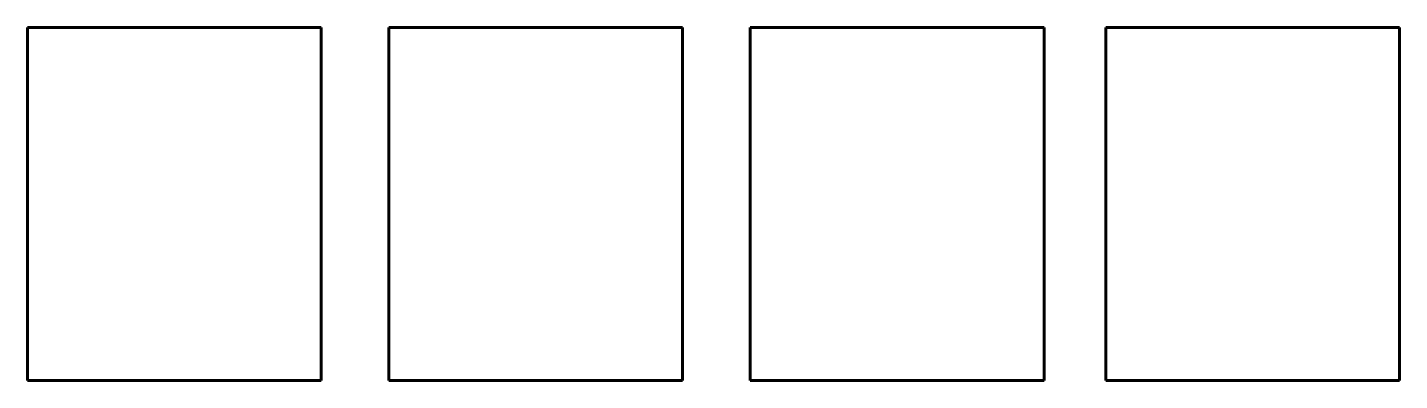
# Model space of a CAD drawing. Header units: millimetres. Extents: x -40 to 427, y -4 to 116.
import ezdxf

# ---------------------------------------------------------------- set-up
doc = ezdxf.new("R2010")
doc.units = ezdxf.units.MM
doc.linetypes.add('K5LT_BASIC', pattern=[0])

# ---------------------------------------------------------------- blocks, each defined once
blk = doc.blocks.new('U0')
at = {"color": 150, "linetype": 'K5LT_BASIC', "lineweight": 60}
for p, q in [((60.05, 115.77), (-39.95, 115.77)), ((-39.95, 115.77), (-39.95, -4.23)), ((60.05, -4.23), (60.05, 115.77)), ((-39.95, -4.23), (60.05, -4.23))]:
    blk.add_line(p, q, dxfattribs=at)
blk = doc.blocks.new('U1')
at = {"color": 150, "linetype": 'K5LT_BASIC', "lineweight": 60}
for p, q in [((183.05, 115.77), (83.05, 115.77)), ((83.05, 115.77), (83.05, -4.23)), ((183.05, -4.23), (183.05, 115.77)), ((83.05, -4.23), (183.05, -4.23))]:
    blk.add_line(p, q, dxfattribs=at)
blk = doc.blocks.new('U2')
at = {"color": 150, "linetype": 'K5LT_BASIC', "lineweight": 60}
for p, q in [((306.05, 115.77), (206.05, 115.77)), ((206.05, 115.77), (206.05, -4.23)), ((306.05, -4.23), (306.05, 115.77)), ((206.05, -4.23), (306.05, -4.23))]:
    blk.add_line(p, q, dxfattribs=at)
blk = doc.blocks.new('U3')
at = {"color": 150, "linetype": 'K5LT_BASIC', "lineweight": 60}
for p, q in [((427.05, 115.77), (327.05, 115.77)), ((327.05, 115.77), (327.05, -4.23)), ((427.05, -4.23), (427.05, 115.77)), ((327.05, -4.23), (427.05, -4.23))]:
    blk.add_line(p, q, dxfattribs=at)

msp = doc.modelspace()

# ---------------------------------------------------------------- block references
for name in ['U0', 'U1', 'U2', 'U3']:
    msp.add_blockref(name, (0, 0))

doc.saveas('drawing.dxf')
